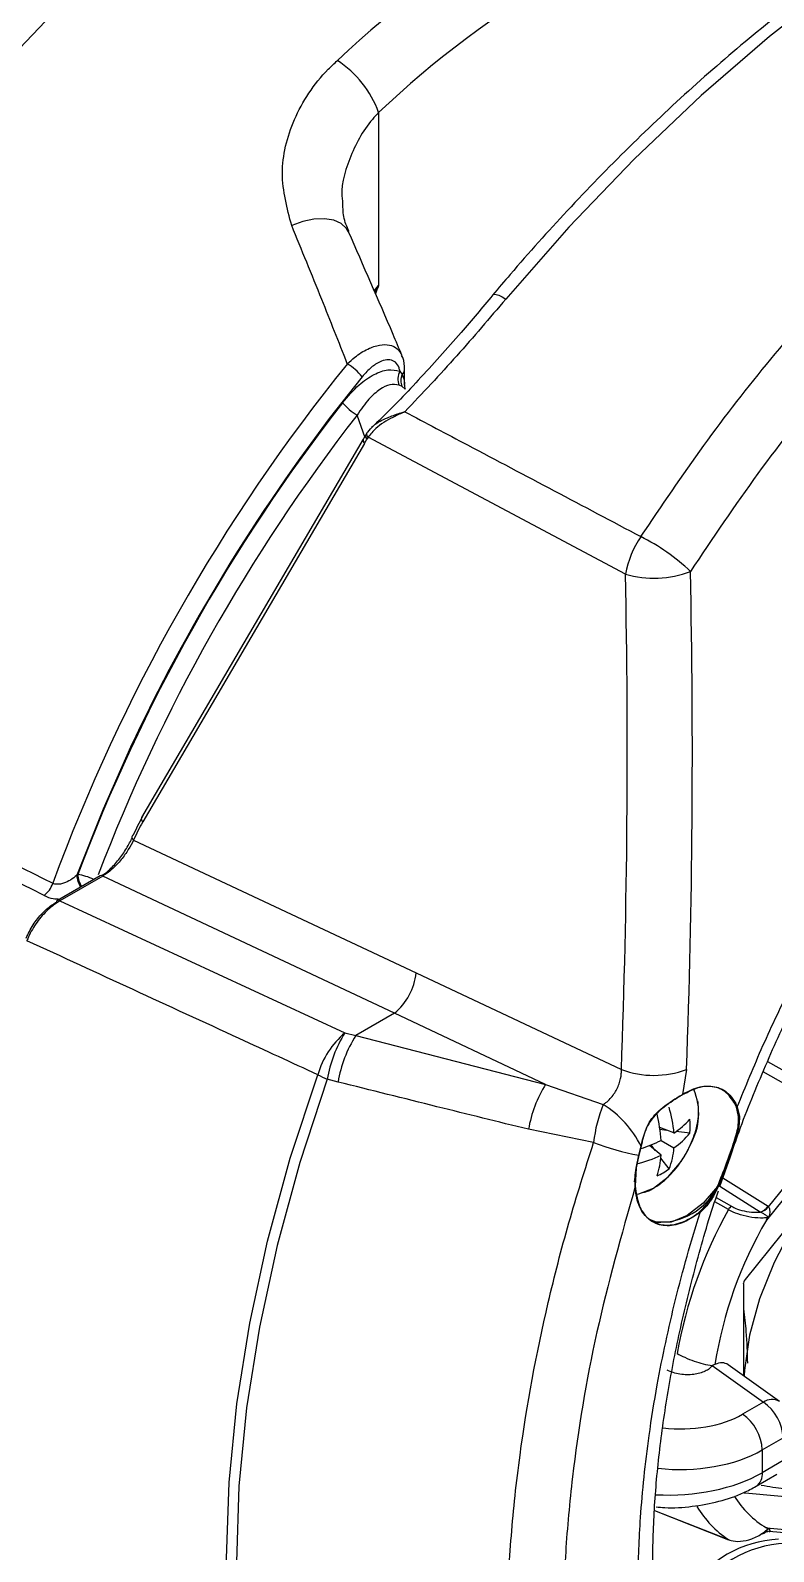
# Model space of a CAD drawing. Extents: x 6 to 134, y 3 to 97.
# Drawn here: x 102.151 to 103.651, y 5.605 to 8.675 of the extents above; entities that cross this region are included whole.
import ezdxf

# ---------------------------------------------------------------- set-up
doc = ezdxf.new("R2010")
doc.units = 0
doc.header["$MEASUREMENT"] = 0
doc.layers.add('OBJECT', color=7, linetype='CONTINUOUS')

msp = doc.modelspace()

# ---------------------------------------------------------------- linework, layer by layer
at = {"layer": 'OBJECT'}
for p, q in [((102.8538, 8.509), (102.8538, 8.1596)), ((102.845, 8.1488), (102.8538, 8.1596)), ((102.8967, 7.9868), (102.9012, 7.9802)), ((102.9062, 7.9585), (102.9062, 7.9899)), ((102.8205, 7.9757), (102.7542, 7.8912)), ((102.9011, 7.9557), (102.895, 7.9585)), ((102.9076, 7.9505), (102.9011, 7.9557)), ((102.8267, 7.8526), (102.8103, 7.8981)), ((102.8229, 7.8497), (102.3751, 7.086)), ((102.8255, 7.8411), (102.3776, 7.0774)), ((102.8325, 7.8535), (102.8307, 7.8504)), ((103.3522, 7.5772), (102.8325, 7.8535)), ((102.3591, 7.0405), (102.9295, 6.7724)), ((102.2444, 6.9696), (102.2464, 6.9708)), ((102.2916, 6.9686), (102.2053, 6.9187)), ((102.2968, 6.968), (102.2104, 6.9181)), ((102.8859, 6.691), (102.2968, 6.968)), ((102.2104, 6.9181), (102.7859, 6.6515)), ((102.9295, 6.7724), (103.3439, 6.5776)), ((102.8859, 6.691), (102.8077, 6.6459)), ((103.191, 6.5476), (102.8859, 6.691)), ((102.7859, 6.6515), (102.8077, 6.6459)), ((102.8077, 6.6459), (103.191, 6.5476)), ((103.4754, 6.5777), (103.4673, 6.5268)), ((103.7869, 6.4841), (103.6301, 6.5728)), ((103.6391, 6.5939), (103.7967, 6.5047)), ((102.772, 6.5523), (102.7502, 6.5578)), ((103.191, 6.5476), (103.3074, 6.5068)), ((103.9059, 6.542), (103.5936, 6.1535)), ((103.5751, 6.5082), (103.5749, 6.5086)), ((103.5737, 6.5079), (103.5735, 6.5083)), ((103.5765, 6.5016), (103.5737, 6.5079)), ((103.5751, 6.5082), (103.5779, 6.5019)), ((103.5806, 6.4827), (103.5765, 6.5016)), ((103.5779, 6.5019), (103.5821, 6.4829)), ((103.5806, 6.4827), (103.5806, 6.4824)), ((103.5821, 6.4826), (103.5821, 6.4829)), ((103.813, 6.4929), (103.6366, 6.2735)), ((103.6411, 6.3007), (103.7881, 6.4835)), ((103.2879, 6.4304), (103.1564, 6.4568)), ((103.45, 6.4494), (103.4213, 6.4602)), ((103.4357, 6.4547), (103.4218, 6.4564)), ((103.4819, 6.4493), (103.4545, 6.4525)), ((103.379, 6.4046), (103.3837, 6.4228)), ((103.3837, 6.4229), (103.3791, 6.4049)), ((103.4241, 6.4044), (103.4004, 6.424)), ((103.4123, 6.4141), (103.4039, 6.4254)), ((103.4241, 6.4344), (103.45, 6.4194)), ((103.3735, 6.3786), (103.379, 6.4046)), ((103.3791, 6.4049), (103.3736, 6.3791)), ((103.4401, 6.3768), (103.4236, 6.3989)), ((103.5427, 6.3411), (103.5639, 6.4018)), ((103.3736, 6.3791), (103.3697, 6.3505)), ((103.3735, 6.3788), (103.3719, 6.3424)), ((103.3735, 6.3786), (103.3734, 6.3783)), ((103.3738, 6.3785), (103.3739, 6.3788)), ((103.549, 6.359), (103.64, 6.3014)), ((103.538, 6.3417), (103.538, 6.3415)), ((103.5393, 6.3408), (103.5393, 6.3409)), ((103.6239, 6.2897), (103.5427, 6.3411)), ((103.535, 6.319), (103.5663, 6.3014)), ((103.64, 6.3014), (103.6411, 6.3007)), ((103.3997, 6.2753), (103.4075, 6.2714)), ((103.4017, 6.2741), (103.4068, 6.2711)), ((103.6244, 6.2895), (103.6239, 6.2897)), ((103.5901, 6.1444), (103.5901, 5.9596)), ((103.5326, 5.9823), (103.5274, 5.9799)), ((103.5274, 5.9799), (103.6306, 5.906)), ((103.6629, 5.9074), (103.5592, 5.9817)), ((103.6306, 5.906), (103.5885, 5.8817)), ((103.6284, 5.8099), (103.6705, 5.8341)), ((103.6284, 5.8099), (103.6284, 5.7638)), ((103.6705, 5.7881), (103.6284, 5.7638)), ((103.6159, 5.7363), (103.658, 5.7606)), ((103.591, 5.7245), (103.5936, 5.7229)), ((103.5936, 5.7229), (103.7231, 5.7114)), ((103.4108, 5.6875), (103.5598, 5.6287)), ((103.4108, 5.6874), (103.5604, 5.6284)), ((103.6366, 5.6526), (103.813, 5.6368)), ((103.5598, 5.6287), (103.5604, 5.6284)), ((103.6424, 5.6455), (103.7913, 5.6322))]:
    msp.add_line(p, q, dxfattribs=at)
at = {"layer": 'OBJECT', "flags": 128}
for points in [[(103.4681, 9.4051), (103.3511, 9.394), (103.2306, 9.37), (103.1073, 9.3333), (102.982, 9.2841), (102.8556, 9.2227), (102.7288, 9.1495), (102.6023, 9.0649), (102.4771, 8.9695), (102.3538, 8.8639), (102.2333, 8.7487), (102.1163, 8.6247)], [(105.0204, 9.2351), (104.8927, 9.2331), (104.761, 9.2183), (104.626, 9.1908), (104.4882, 9.1508), (104.3484, 9.0985), (104.2073, 9.0341), (104.0654, 8.9579), (103.9235, 8.8703), (103.7824, 8.7717), (103.6426, 8.6626), (103.5048, 8.5436), (103.3698, 8.4151), (103.2381, 8.2779), (103.1104, 8.1325)], [(102.7931, 8.2682), (102.7893, 8.2747), (102.7784, 8.2847), (102.7632, 8.2914), (102.7444, 8.2944), (102.7232, 8.2936), (102.7007, 8.2891), (102.6783, 8.281)], [(103.0841, 8.1407), (103.0843, 8.1409), (103.0843, 8.1409)], [(103.0843, 8.1409), (103.0867, 8.1421), (103.0908, 8.1418), (103.0963, 8.1401), (103.1029, 8.1369), (103.1104, 8.1325)], [(102.8318, 7.864), (102.8308, 7.8631), (102.8302, 7.8624)], [(102.3426, 7.205), (102.2977, 7.1032), (102.2444, 6.9696)], [(102.3585, 7.0503), (102.3572, 7.0496), (102.3563, 7.0486), (102.3558, 7.0474), (102.3557, 7.0461), (102.356, 7.0447), (102.3567, 7.0432), (102.3578, 7.0418), (102.3591, 7.0405)], [(102.731, 4.8263), (102.6755, 4.9307), (102.6296, 5.0453), (102.5936, 5.1694), (102.5677, 5.3022), (102.5522, 5.4428), (102.5469, 5.5904), (102.5522, 5.744), (102.5677, 5.9027), (102.5936, 6.0653), (102.6296, 6.231), (102.6755, 6.3986), (102.731, 6.567)], [(102.7502, 6.5578), (102.6948, 6.3898), (102.649, 6.2226), (102.6131, 6.0573), (102.5873, 5.895), (102.5718, 5.7367), (102.5666, 5.5835), (102.5718, 5.4363), (102.5873, 5.2959), (102.6131, 5.1635), (102.649, 5.0397), (102.6948, 4.9253), (102.7502, 4.8212)], [(104.1426, 6.5052), (104.1078, 6.5223), (104.0602, 6.5311), (104.0077, 6.5267), (103.9521, 6.5093), (103.8951, 6.4794), (103.8386, 6.4379), (103.7844, 6.3862), (103.7341, 6.326), (103.6895, 6.2592), (103.652, 6.1879), (103.6227, 6.1145), (103.6027, 6.0412), (103.5925, 5.9705), (103.5918, 5.9598)], [(103.3791, 6.4049), (103.3792, 6.4048), (103.3793, 6.4048), (103.3794, 6.4047), (103.3794, 6.4046), (103.3793, 6.4046), (103.3793, 6.4046), (103.3792, 6.4046), (103.379, 6.4046)], [(103.4088, 6.3381), (103.4384, 6.3608), (103.4613, 6.3875)], [(103.372, 6.3418), (103.372, 6.3418), (103.3719, 6.3417)], [(103.3742, 6.326), (103.3793, 6.3267), (103.4088, 6.3381)], [(103.538, 6.3415), (103.5089, 6.3076), (103.4767, 6.2828), (103.4444, 6.2696), (103.415, 6.2691), (103.4006, 6.2747)], [(103.5598, 6.2947), (103.5444, 6.3034), (103.5323, 6.3102)], [(103.6341, 5.6434), (103.6361, 5.645), (103.6394, 5.6491), (103.6399, 5.65), (103.6402, 5.6506), (103.6403, 5.651), (103.6404, 5.6511), (103.6404, 5.6513), (103.6404, 5.6513), (103.6403, 5.6513), (103.6403, 5.6513), (103.6402, 5.6513), (103.6402, 5.6513), (103.6402, 5.6513)]]:
    msp.add_lwpolyline(points, dxfattribs=at)
at = {"layer": 'OBJECT'}
for centre, radius, start, end in [((104.1947, 7.1093), 2.0717, 106.5663, 133.4284), ((104.214, 7.072), 1.9787, 106.5663, 133.4284), ((102.656, 8.4374), 0.2104, 19.8929, 57.0087), ((105.6727, 5.6746), 3.7045, 141.0762, 159.8067), ((102.7328, 7.9065), 0.1116, 38.2685, 58.8004), ((102.9259, 7.9708), 0.0333, 151.2177, 201.6726), ((102.8933, 7.9905), 0.0129, 307.2586, 356.7702), ((102.9292, 7.9679), 0.0306, 156.2499, 203.4623), ((105.6673, 5.6778), 3.6571, 142.1204, 159.2945), ((102.8754, 8.0047), 0.1249, 220.702, 238.5936), ((105.6578, 5.6832), 3.6075, 142.122, 159.0912), ((105.6855, 5.6665), 3.68, 142.8044, 155.2866), ((102.8372, 7.8595), 0.00761, 157.3726, 231.8346), ((102.8298, 7.8471), 0.00739, 159.079, 233.6486), ((102.8348, 7.8563), 0.00725, 161.2238, 234.9653), ((103.5444, 7.5426), 0.1952, 145.5837, 169.8015), ((103.1954, 7.2789), 0.4186, 46.5411, 63.3314), ((103.4096, 7.7723), 0.2033, 253.5987, 291.2593), ((102.382, 7.0834), 0.00739, 159.079, 233.6486), ((102.2895, 6.9716), 0.0452, 182.4652, 214.7006), ((102.2346, 6.8717), 0.0998, 63.6932, 83.2314), ((102.2909, 6.9725), 0.0446, 182.2365, 214.9293), ((102.1478, 6.9685), 0.0504, 307.8046, 342.4077), ((102.2937, 6.9639), 0.00508, 53.2119, 114.1443), ((102.2077, 6.915), 0.00443, 123.1576, 176.7656), ((102.2073, 6.9141), 0.00508, 53.2119, 114.1443), ((102.8056, 6.7864), 0.1247, 310.0893, 353.5496), ((102.8984, 6.5183), 0.1744, 130.1927, 163.7871), ((102.9981, 6.517), 0.2513, 147.6279, 170.6482), ((103.02, 6.5114), 0.2513, 147.6447, 170.6277), ((103.4096, 6.7538), 0.1881, 249.5484, 290.5094), ((102.8792, 6.8517), 0.3209, 242.4959, 246.2959), ((103.4043, 6.4142), 0.2516, 147.9842, 170.2524), ((103.4669, 6.5267), 0.000417, 231.0999, 17.2787), ((103.3732, 6.4886), 0.1268, 330.2415, 22.5034), ((103.5739, 6.5094), 0.0012, 248.8162, 319.3965), ((103.5577, 6.4022), 0.2713, 157.3186, 174.0368), ((103.1948, 6.328), 0.2113, 26.6515, 57.7969), ((103.1118, 6.4135), 0.313, 3.8355, 13.6656), ((103.2025, 6.4292), 0.2484, 4.6605, 16.895), ((103.4903, 6.4715), 0.091, 6.9186, 23.8512), ((103.5741, 6.509), 0.0012, 247.9167, 319.2627), ((103.4902, 6.4715), 0.0911, 7.112, 23.5608), ((103.577, 6.5028), 0.00125, 247.6784, 315.9492), ((103.5813, 6.4838), 0.00128, 238.9268, 311.7386), ((103.5813, 6.4835), 0.00129, 239.532, 311.5737), ((103.3653, 6.5787), 0.1546, 303.2272, 318.9729), ((103.3713, 6.5356), 0.1404, 304.1266, 322.0436), ((103.3427, 6.4633), 0.14, 354.2678, 5.7322), ((103.4556, 6.8475), 0.4495, 248.0966, 260.1863), ((103.2882, 6.7106), 0.3078, 287.9546, 296.202), ((103.31, 6.4295), 0.1404, 337.9552, 355.8706), ((103.282, 6.5164), 0.2208, 324.2814, 335.724), ((103.3178, 6.6289), 0.2484, 283.1028, 295.3367), ((103.2696, 6.4131), 0.1547, 341.0252, 356.7698), ((103.3735, 6.3786), 0.000385, 264.7206, 333.9664), ((103.3735, 6.379), 0.000385, 264.5058, 333.3814), ((103.3735, 6.3788), 0.000378, 11.3301, 74.429), ((103.3584, 6.4904), 0.14, 294.2647, 305.73), ((103.4211, 6.3999), 0.1306, 266.7114, 333.5412), ((103.5375, 6.3393), 0.00241, 41.5056, 78.2211), ((103.5375, 6.3392), 0.00239, 41.0809, 78.5616), ((104.3764, 5.8403), 0.9345, 150.9023, 169.8895), ((103.573, 6.2885), 0.0146, 117.2051, 154.5487), ((103.612, 6.3229), 0.0353, 289.7402, 322.4674), ((103.6131, 6.3244), 0.0367, 287.8717, 319.599), ((103.5008, 6.2887), 0.00185, 15.0115, 58.9095), ((104.362, 5.8502), 0.8398, 149.7373, 170.9562), ((103.6747, 6.3125), 0.0482, 224.2307, 224.8291), ((103.6479, 5.8805), 0.0309, 60.8492, 124.0606), ((103.5776, 5.8297), 0.093, 2.7523, 55.2264), ((103.5355, 5.8054), 0.093, 2.7523, 55.2264), ((103.5988, 5.7607), 0.0298, 305.2701, 6.077), ((103.7377, 5.8195), 0.1952, 211.8027, 238.7958), ((103.684, 5.81), 0.2198, 211.4196, 235.5988), ((103.6732, 5.6365), 0.0362, 154.4915, 155.821), ((103.6718, 5.4006), 0.2291, 92.6608, 147.2995), ((103.6866, 5.3897), 0.2319, 92.8051, 148.5995)]:
    msp.add_arc(centre, radius, start, end, dxfattribs=at)
for centre, major_axis, ratio, start_param, end_param in [((102.4689, 8.1804), (-0.2555, 0.4414), 0.719689, 3.529058, 3.556106), ((89.5461, 11.7384), (-8.654, 14.9534), 0.719689, 3.993491, 4.057939), ((89.6072, 11.7737), (-8.7039, 15.04), 0.71887, 3.993498, 4.057946), ((102.7263, 6.755), (-0.2504, 0.4328), 0.716843, 0.38749, 0.495749), ((102.7202, 6.7515), (-0.2454, 0.4241), 0.719689, 0.387465, 0.495724), ((103.5971, 6.1484), (0.005, 0.00866), 0.577407, 1.308963, 2.356117), ((103.5275, 5.9306), (0.0301, 0.0521), 0.57554, 6.226636, 6.949696), ((103.4542, 5.9688), (0.1899, -0.0107), 0.611383, 4.608838, 5.532292), ((103.4516, 5.9214), (0.2499, -0.0106), 0.603442, 4.601982, 5.523269), ((103.4516, 5.8564), (0.2499, 0.0096), 0.549881, 4.537998, 5.476626), ((103.5971, 5.732), (0.005, 0.00866), 0.577356, 3.13471, 3.403314)]:
    msp.add_ellipse(centre, major_axis=major_axis, ratio=ratio, start_param=start_param, end_param=end_param, dxfattribs=at)
for points, knots in [([(105.0014, 9.2423), (104.9798, 9.2427), (104.9179, 9.2439), (104.8128, 9.2369), (104.6854, 9.2179), (104.5553, 9.1874), (104.4231, 9.1456), (104.2892, 9.0928), (104.1545, 9.0292), (104.0194, 8.9551), (103.8846, 8.8709), (103.7505, 8.7768), (103.6179, 8.6734), (103.4872, 8.5611), (103.3591, 8.4404), (103.2362, 8.3141), (103.1452, 8.2127), (103.096, 8.1547), (103.0843, 8.1409)], [0, 0, 0, 0, 0.035881, 0.103149, 0.170543, 0.238092, 0.305759, 0.373505, 0.4413, 0.509118, 0.576941, 0.644755, 0.712555, 0.780338, 0.848103, 0.91585, 0.98002, 1, 1, 1, 1]), ([(103.3833, 7.653), (103.4251, 7.7149), (103.5089, 7.8392), (103.6456, 8.0143), (103.7905, 8.1802), (103.9418, 8.332), (104.0974, 8.4683), (104.257, 8.589), (104.422, 8.6946), (104.5883, 8.782), (104.7538, 8.8508), (104.9179, 8.9015), (105.0825, 8.9346), (105.2476, 8.9488), (105.4117, 8.945), (105.5171, 8.9252), (105.57, 8.9153)], [0, 0, 0, 0, 0.069874, 0.140224, 0.21209, 0.284485, 0.354361, 0.42473, 0.496663, 0.569139, 0.63829, 0.70792, 0.779053, 0.850702, 0.925062, 1, 1, 1, 1]), ([(105.5929, 8.8006), (105.5456, 8.8098), (105.4506, 8.8284), (105.2999, 8.8348), (105.1437, 8.8245), (104.9847, 8.7956), (104.8252, 8.7492), (104.6656, 8.6854), (104.5049, 8.6035), (104.3472, 8.505), (104.1945, 8.3918), (104.0468, 8.265), (103.9023, 8.1227), (103.7587, 7.9614), (103.6173, 7.7824), (103.5281, 7.6495), (103.4834, 7.5828)], [0, 0, 0, 0, 0.069423, 0.139315, 0.210704, 0.282616, 0.352042, 0.421958, 0.493432, 0.565446, 0.634079, 0.703187, 0.773786, 0.844894, 0.922121, 1, 1, 1, 1]), ([(102.6783, 8.281), (102.669, 8.3158), (102.6504, 8.3857), (102.6785, 8.4984), (102.7272, 8.5733), (102.7643, 8.608), (102.7705, 8.6139)], [0, 0, 0, 0, 0.304165, 0.612213, 0.935018, 1, 1, 1, 1]), ([(102.8538, 8.509), (102.8495, 8.5044), (102.8238, 8.477), (102.7935, 8.418), (102.7755, 8.3576), (102.7807, 8.3296), (102.7807, 8.3293)], [0, 0, 0, 0, 0.091034, 0.549562, 0.995396, 1, 1, 1, 1]), ([(102.7941, 8.2686), (102.7898, 8.2784), (102.7816, 8.2973), (102.7817, 8.3192), (102.7818, 8.3296)], [0, 0, 0, 0, 0.520739, 1, 1, 1, 1]), ([(102.7906, 8.002), (102.7735, 8.0455), (102.7363, 8.1398), (102.6986, 8.2315), (102.6783, 8.281)], [0, 0, 0, 0, 0.460735, 1, 1, 1, 1]), ([(102.9008, 8.0191), (102.8949, 8.0331), (102.8592, 8.1175), (102.8232, 8.1997), (102.7931, 8.2682)], [0, 0, 0, 0, 0.165634, 1, 1, 1, 1]), ([(103.0841, 8.1407), (103.0631, 8.1155), (103.0148, 8.0576), (102.9365, 7.971), (102.876, 7.9066), (102.8429, 7.8763), (102.8396, 7.8733)], [0, 0, 0, 0, 0.276158, 0.633605, 0.963319, 1, 1, 1, 1]), ([(102.8459, 8.1466), (102.846, 8.1467), (102.8478, 8.1501), (102.8504, 8.1541), (102.853, 8.1583), (102.8537, 8.1594), (102.8538, 8.1596)], [0, 0, 0, 0, 0.029579, 0.752125, 0.954862, 1, 1, 1, 1]), ([(102.8538, 8.1596), (102.8537, 8.1594), (102.8515, 8.154), (102.8494, 8.1486), (102.8473, 8.1433)], [0, 0, 0, 0, 0.0339731, 1, 1, 1, 1]), ([(103.1104, 8.1325), (103.078, 8.0942), (103.0128, 8.0173), (102.9422, 7.9425), (102.9067, 7.905)], [0, 0, 0, 0, 0.498142, 1, 1, 1, 1]), ([(102.7906, 8.002), (102.7956, 8.0065), (102.8088, 8.0185), (102.8313, 8.0325), (102.8556, 8.0408), (102.8762, 8.0409), (102.8924, 8.0341), (102.8978, 8.0238), (102.9004, 8.0189)], [0, 0, 0, 0, 0.119484, 0.319503, 0.500045, 0.670108, 0.842155, 1, 1, 1, 1]), ([(102.9059, 7.9898), (102.906, 7.9985), (102.9061, 8.0089), (102.901, 8.0173), (102.9002, 8.0187)], [0, 0, 0, 0, 0.83045, 1, 1, 1, 1]), ([(102.7807, 7.9233), (102.7917, 7.936), (102.8119, 7.9594), (102.844, 7.9812), (102.8733, 7.9921), (102.8889, 7.9886), (102.8967, 7.9868)], [0, 0, 0, 0, 0.296309, 0.542641, 0.770962, 1, 1, 1, 1]), ([(102.8967, 7.9868), (102.8962, 7.9891), (102.8946, 7.9966), (102.8885, 8.0057), (102.8772, 8.0106), (102.8631, 8.0091), (102.8469, 8.0013), (102.8322, 7.9893), (102.8237, 7.9794), (102.8205, 7.9757)], [0, 0, 0, 0, 0.0726113, 0.2324648, 0.3843116, 0.536497, 0.7013281, 0.887553, 1, 1, 1, 1]), ([(102.895, 7.9585), (102.889, 7.9595), (102.877, 7.9616), (102.8555, 7.9506), (102.8322, 7.9302), (102.8181, 7.9095), (102.8103, 7.8981)], [0, 0, 0, 0, 0.220289, 0.445216, 0.694221, 1, 1, 1, 1]), ([(102.9012, 7.9802), (102.9036, 7.9746), (102.9068, 7.9675), (102.9059, 7.96), (102.9057, 7.9584)], [0, 0, 0, 0, 0.792094, 1, 1, 1, 1]), ([(102.908, 7.9509), (102.9077, 7.9514), (102.9065, 7.9533), (102.9068, 7.9562), (102.907, 7.9584)], [0, 0, 0, 0, 0.250926, 1, 1, 1, 1]), ([(102.8318, 7.864), (102.8355, 7.8686), (102.8447, 7.8803), (102.8684, 7.8924), (102.8898, 7.9001), (102.9019, 7.9037), (102.9054, 7.9047), (102.9066, 7.905), (102.9067, 7.905)], [0, 0, 0, 0, 0.246968, 0.616294, 0.888225, 0.963536, 0.996189, 1, 1, 1, 1]), ([(102.9067, 7.905), (102.9066, 7.9049), (102.9054, 7.9044), (102.8971, 7.9009), (102.8762, 7.8909), (102.8495, 7.8751), (102.8373, 7.8596), (102.8325, 7.8535)], [0, 0, 0, 0, 0.004008, 0.038977, 0.268223, 0.708725, 1, 1, 1, 1]), ([(102.9067, 7.905), (102.9489, 7.8827), (103.1077, 7.7988), (103.2666, 7.7147), (103.3833, 7.653)], [0, 0, 0, 0, 0.265214, 1, 1, 1, 1]), ([(102.8302, 7.8624), (102.8296, 7.8616), (102.8288, 7.8604), (102.8283, 7.859), (102.8281, 7.8586)], [0, 0, 0, 0, 0.70319, 1, 1, 1, 1]), ([(102.828, 7.8587), (102.8276, 7.8579), (102.8259, 7.8549), (102.8242, 7.852), (102.8229, 7.8497)], [0, 0, 0, 0, 0.249987, 1, 1, 1, 1]), ([(102.1787, 6.9287), (101.896, 7.0703), (101.4915, 7.2728), (101.0872, 7.4754), (100.9655, 7.5364)], [0, 0, 0, 0, 0.699038, 1, 1, 1, 1]), ([(101.3421, 7.3812), (101.3575, 7.3736), (101.4342, 7.3351), (101.7187, 7.1924), (101.988, 7.0575), (102.1959, 6.9533)], [0, 0, 0, 0, 0.053919, 0.269597, 1, 1, 1, 1]), ([(102.2956, 6.9695), (102.3, 6.9725), (102.3109, 6.98), (102.3276, 6.9984), (102.3435, 7.0208), (102.3525, 7.0369), (102.3558, 7.0444), (102.3561, 7.045)], [0, 0, 0, 0, 0.179919, 0.439567, 0.703799, 0.976544, 1, 1, 1, 1]), ([(102.3591, 7.0405), (102.3559, 7.0343), (102.3493, 7.0217), (102.3345, 7.0009), (102.3174, 6.9824), (102.3043, 6.9723), (102.2976, 6.9685), (102.2968, 6.968)], [0, 0, 0, 0, 0.245139, 0.490501, 0.730317, 0.965345, 1, 1, 1, 1]), ([(102.2444, 6.9696), (102.2404, 6.9662), (102.2327, 6.9596), (102.2201, 6.9537), (102.2108, 6.9516), (102.2041, 6.9512), (102.1995, 6.9518), (102.1967, 6.953), (102.1959, 6.9533)], [0, 0, 0, 0, 0.29554, 0.57572, 0.740311, 0.809198, 0.945635, 1, 1, 1, 1]), ([(102.1422, 6.8424), (102.1465, 6.8516), (102.155, 6.87), (102.1751, 6.8941), (102.1919, 6.9084), (102.2013, 6.914), (102.2033, 6.9152)], [0, 0, 0, 0, 0.304819, 0.609529, 0.915797, 1, 1, 1, 1]), ([(102.2104, 6.9181), (102.2023, 6.9126), (102.1861, 6.9014), (102.1635, 6.8754), (102.15, 6.853), (102.1449, 6.8401), (102.1439, 6.8375)], [0, 0, 0, 0, 0.30705, 0.614016, 0.922363, 1, 1, 1, 1]), ([(102.1787, 6.9287), (102.1789, 6.9286), (102.1842, 6.926), (102.1944, 6.9222), (102.2058, 6.9218), (102.2104, 6.9216)], [0, 0, 0, 0, 0.014306, 0.602617, 1, 1, 1, 1]), ([(102.731, 6.567), (102.6782, 6.5913), (102.4824, 6.6815), (102.2867, 6.7717), (102.1439, 6.8375)], [0, 0, 0, 0, 0.269854, 1, 1, 1, 1]), ([(103.5639, 6.4018), (103.5696, 6.4185), (103.5906, 6.48), (103.6343, 6.5847), (103.678, 6.6833), (103.7057, 6.7362), (103.7113, 6.747)], [0, 0, 0, 0, 0.142961, 0.525645, 0.903696, 1, 1, 1, 1]), ([(103.5779, 6.5019), (103.5947, 6.5433), (103.6285, 6.6264), (103.6677, 6.7076), (103.6874, 6.7483)], [0, 0, 0, 0, 0.498582, 1, 1, 1, 1]), ([(103.3074, 6.5068), (103.3092, 6.5081), (103.3171, 6.5138), (103.3294, 6.5272), (103.3402, 6.5481), (103.344, 6.5655), (103.3439, 6.575), (103.3439, 6.5776)], [0, 0, 0, 0, 0.080939, 0.365196, 0.637409, 0.898732, 1, 1, 1, 1]), ([(103.1564, 6.4568), (103.0948, 6.472), (102.9665, 6.5036), (102.8385, 6.5357), (102.772, 6.5523)], [0, 0, 0, 0, 0.480478, 1, 1, 1, 1]), ([(103.5735, 6.5083), (103.5672, 6.5176), (103.5546, 6.5361), (103.524, 6.5457), (103.4934, 6.5413), (103.474, 6.5305), (103.4666, 6.5264)], [0, 0, 0, 0, 0.276326, 0.552665, 0.828652, 1, 1, 1, 1]), ([(103.4673, 6.5268), (103.4794, 6.5331), (103.5035, 6.5455), (103.5372, 6.5442), (103.5614, 6.5306), (103.5711, 6.5147), (103.5749, 6.5086)], [0, 0, 0, 0, 0.275398, 0.550788, 0.826421, 1, 1, 1, 1]), ([(103.3837, 6.4228), (103.3877, 6.4395), (103.3949, 6.469), (103.4264, 6.5019), (103.4523, 6.5175), (103.4652, 6.5256), (103.4673, 6.5268)], [0, 0, 0, 0, 0.3537973, 0.6237222, 0.9400594, 1, 1, 1, 1]), ([(103.4666, 6.5264), (103.4535, 6.5185), (103.4289, 6.5038), (103.3973, 6.4716), (103.3881, 6.442), (103.3845, 6.4264), (103.3837, 6.4229)], [0, 0, 0, 0, 0.352536, 0.661542, 0.924397, 1, 1, 1, 1]), ([(103.4077, 6.3372), (103.413, 6.3406), (103.4283, 6.3503), (103.452, 6.3736), (103.4756, 6.4075), (103.4922, 6.4451), (103.5012, 6.4825), (103.4993, 6.5042), (103.4984, 6.5146)], [0, 0, 0, 0, 0.0971, 0.280145, 0.462936, 0.645786, 0.829653, 1, 1, 1, 1]), ([(103.538, 6.3417), (103.5442, 6.3572), (103.5563, 6.3877), (103.5716, 6.4317), (103.5804, 6.4617), (103.5806, 6.4773), (103.5806, 6.4824)], [0, 0, 0, 0, 0.307575, 0.605514, 0.870211, 1, 1, 1, 1]), ([(103.5821, 6.4826), (103.582, 6.4765), (103.5819, 6.4642), (103.5769, 6.4442), (103.57, 6.4227), (103.5622, 6.4006), (103.5542, 6.3783), (103.5469, 6.3584), (103.5416, 6.3462), (103.5393, 6.3409)], [0, 0, 0, 0, 0.152382, 0.309304, 0.460169, 0.616337, 0.751913, 0.891628, 1, 1, 1, 1]), ([(103.2879, 4.6946), (103.2686, 4.7282), (103.2299, 4.7957), (103.1846, 4.9151), (103.1492, 5.048), (103.1263, 5.1888), (103.1145, 5.3334), (103.1125, 5.4805), (103.1202, 5.636), (103.1424, 5.8434), (103.1819, 6.0558), (103.2363, 6.2681), (103.2707, 6.3762), (103.2879, 6.4304)], [0, 0, 0, 0, 0.088396, 0.177531, 0.26901, 0.361303, 0.442162, 0.523579, 0.606757, 0.690543, 0.843256, 0.921374, 1, 1, 1, 1]), ([(103.3719, 6.3417), (103.3717, 6.3475), (103.3713, 6.3592), (103.3727, 6.3719), (103.3734, 6.3783)], [0, 0, 0, 0, 0.495275, 1, 1, 1, 1]), ([(103.3719, 6.3417), (103.3441, 6.2433), (103.2879, 6.0442), (103.248, 5.7978), (103.2299, 5.6029), (103.2249, 5.4555), (103.2289, 5.3134), (103.2463, 5.1422), (103.286, 4.9498), (103.343, 4.8292), (103.3719, 4.7682)], [0, 0, 0, 0, 0.158308, 0.320393, 0.4075, 0.494607, 0.584228, 0.67385, 0.834938, 1, 1, 1, 1]), ([(103.3719, 6.3424), (103.3736, 6.3289), (103.3772, 6.3019), (103.3971, 6.2747), (103.4252, 6.2616), (103.4594, 6.2647), (103.4859, 6.2781), (103.4997, 6.2886), (103.5018, 6.2903)], [0, 0, 0, 0, 0.19323, 0.386467, 0.579539, 0.772364, 0.965005, 1, 1, 1, 1]), ([(103.5026, 6.2892), (103.4907, 6.2811), (103.4667, 6.265), (103.4315, 6.2599), (103.4018, 6.2698), (103.3807, 6.295), (103.373, 6.3223), (103.372, 6.339), (103.3719, 6.3417)], [0, 0, 0, 0, 0.192555, 0.385109, 0.577707, 0.770474, 0.963486, 1, 1, 1, 1]), ([(103.3872, 6.3291), (103.3913, 6.3301), (103.3982, 6.3318), (103.405, 6.3357), (103.4077, 6.3372)], [0, 0, 0, 0, 0.606777, 1, 1, 1, 1]), ([(103.6511, 4.8983), (103.6487, 4.8998), (103.6264, 4.9143), (103.5899, 4.9517), (103.5423, 5.0113), (103.5023, 5.0813), (103.4694, 5.16), (103.4433, 5.2473), (103.4239, 5.3429), (103.4114, 5.4468), (103.4062, 5.5577), (103.4085, 5.6741), (103.4184, 5.795), (103.4359, 5.92), (103.4606, 6.0491), (103.4936, 6.1819), (103.5203, 6.277), (103.538, 6.3274), (103.5398, 6.3328)], [0, 0, 0, 0, 0.008802, 0.084651, 0.158874, 0.230891, 0.301082, 0.36954, 0.438593, 0.508064, 0.577585, 0.6466, 0.714819, 0.782765, 0.851604, 0.921381, 0.991666, 1, 1, 1, 1]), ([(103.5018, 6.2903), (103.5121, 6.3012), (103.5262, 6.3161), (103.5355, 6.3362), (103.538, 6.3415)], [0, 0, 0, 0, 0.7307965, 1, 1, 1, 1]), ([(103.5393, 6.3408), (103.5358, 6.3336), (103.5287, 6.319), (103.5166, 6.3015), (103.5068, 6.2928), (103.5026, 6.2892)], [0, 0, 0, 0, 0.36015, 0.73065, 1, 1, 1, 1]), ([(103.6402, 6.2789), (103.64, 6.2788), (103.6369, 6.2783), (103.6271, 6.2773), (103.6082, 6.2783), (103.585, 6.2836), (103.5689, 6.2898), (103.5616, 6.2937), (103.5598, 6.2947)], [0, 0, 0, 0, 0.008302, 0.15352, 0.438825, 0.698284, 0.923791, 1, 1, 1, 1]), ([(103.5663, 6.3014), (103.5678, 6.3006), (103.5739, 6.2973), (103.5876, 6.2925), (103.6067, 6.289), (103.6182, 6.2894), (103.6239, 6.2897)], [0, 0, 0, 0, 0.0927427, 0.3680565, 0.6884077, 1, 1, 1, 1]), ([(103.6411, 6.3007), (103.6415, 6.2999), (103.6426, 6.2981), (103.6434, 6.2937), (103.6434, 6.2883), (103.6427, 6.2836), (103.6417, 6.2806), (103.6411, 6.2794), (103.6408, 6.2789), (103.6406, 6.2786), (103.6405, 6.2785)], [0, 0, 0, 0, 0.122284, 0.317428, 0.550884, 0.808436, 0.924596, 0.961092, 0.979105, 1, 1, 1, 1]), ([(103.5026, 4.9592), (103.4928, 4.9781), (103.469, 5.0237), (103.4373, 5.1068), (103.4136, 5.1931), (103.3981, 5.2727), (103.3878, 5.3448), (103.3796, 5.4363), (103.3766, 5.5469), (103.3817, 5.6834), (103.3955, 5.8158), (103.4146, 5.9349), (103.4328, 6.0267), (103.4529, 6.1133), (103.4758, 6.2009), (103.4937, 6.2597), (103.5026, 6.2892)], [0, 0, 0, 0, 0.062169, 0.150354, 0.244924, 0.29535, 0.351758, 0.419932, 0.50785, 0.596524, 0.708699, 0.776564, 0.832035, 0.887658, 0.94375, 1, 1, 1, 1]), ([(103.6402, 6.2789), (103.6402, 6.2789), (103.6403, 6.2789), (103.6403, 6.279), (103.6404, 6.2791), (103.6404, 6.2792), (103.6404, 6.2793), (103.6403, 6.2796), (103.6396, 6.2803), (103.6374, 6.2821), (103.6333, 6.285), (103.6285, 6.2878), (103.6255, 6.289), (103.6244, 6.2895)], [0, 0, 0, 0, 0.006251, 0.010873, 0.014164, 0.017464, 0.021803, 0.032032, 0.073944, 0.240397, 0.569572, 0.838891, 1, 1, 1, 1]), ([(103.6366, 6.2735), (103.6369, 6.2739), (103.6381, 6.2757), (103.6392, 6.2775), (103.6402, 6.2789)], [0, 0, 0, 0, 0.220699, 1, 1, 1, 1]), ([(103.6405, 6.2785), (103.6395, 6.2771), (103.6382, 6.2755), (103.6369, 6.2738), (103.6366, 6.2735)], [0, 0, 0, 0, 0.813974, 1, 1, 1, 1]), ([(103.5901, 6.0944), (103.5921, 6.079), (103.597, 6.0416), (103.5977, 6.006), (103.5982, 5.985)], [0, 0, 0, 0, 0.41028, 1, 1, 1, 1]), ([(103.4564, 6.0043), (103.4614, 6.0017), (103.4721, 5.9961), (103.4907, 5.9887), (103.5105, 5.9826), (103.5214, 5.9809), (103.5274, 5.9799)], [0, 0, 0, 0, 0.2212488, 0.4759428, 0.7138798, 1, 1, 1, 1]), ([(103.5274, 5.9799), (103.5255, 5.9778), (103.5218, 5.9735), (103.5131, 5.9683), (103.5024, 5.9643), (103.4898, 5.9618), (103.4761, 5.9611), (103.4619, 5.9624), (103.4481, 5.9655), (103.4402, 5.9692), (103.4363, 5.971)], [0, 0, 0, 0, 0.112477, 0.225058, 0.347499, 0.470285, 0.600653, 0.730922, 0.866007, 1, 1, 1, 1]), ([(103.4142, 5.6948), (103.4199, 5.6942), (103.4436, 5.6917), (103.4872, 5.695), (103.5415, 5.7049), (103.5847, 5.7196), (103.6077, 5.7319), (103.6159, 5.7363)], [0, 0, 0, 0, 0.080722, 0.337052, 0.594292, 0.854494, 1, 1, 1, 1]), ([(103.6261, 5.7388), (103.6419, 5.7361), (103.662, 5.7326), (103.6797, 5.7306), (103.6835, 5.7302)], [0, 0, 0, 0, 0.786981, 1, 1, 1, 1]), ([(103.5598, 5.6287), (103.5616, 5.6281), (103.5689, 5.6255), (103.585, 5.6244), (103.6082, 5.6295), (103.6271, 5.6397), (103.6369, 5.6481), (103.64, 5.6511), (103.6402, 5.6513)], [0, 0, 0, 0, 0.076209, 0.301716, 0.561175, 0.84648, 0.991698, 1, 1, 1, 1]), ([(103.6402, 5.6513), (103.6392, 5.6516), (103.6381, 5.6521), (103.6369, 5.6525), (103.6366, 5.6526)], [0, 0, 0, 0, 0.779301, 1, 1, 1, 1]), ([(103.6366, 5.6526), (103.6368, 5.6526), (103.6381, 5.6524), (103.6394, 5.6522), (103.6405, 5.6521)], [0, 0, 0, 0, 0.179085, 1, 1, 1, 1]), ([(103.6405, 5.6521), (103.6406, 5.6521), (103.6408, 5.652), (103.6411, 5.6519), (103.6414, 5.6517), (103.6417, 5.6513), (103.642, 5.6509), (103.6427, 5.6495), (103.6434, 5.6476), (103.6434, 5.646), (103.643, 5.6453), (103.6424, 5.6455), (103.6424, 5.6455)], [0, 0, 0, 0, 0.021886, 0.044586, 0.086043, 0.119167, 0.164424, 0.229123, 0.517733, 0.769027, 0.982785, 1, 1, 1, 1]), ([(103.6244, 5.6398), (103.6257, 5.6399), (103.6285, 5.64), (103.6318, 5.6415), (103.6335, 5.6429), (103.6341, 5.6434)], [0, 0, 0, 0, 0.383822, 0.796235, 1, 1, 1, 1]), ([(103.6343, 5.6432), (103.6344, 5.6434), (103.6355, 5.6444), (103.6402, 5.6459), (103.6426, 5.6453), (103.6433, 5.6452)], [0, 0, 0, 0, 0.113852, 0.721664, 1, 1, 1, 1])]:
    msp.add_open_spline(points, degree=3, knots=knots, dxfattribs=at)

doc.saveas('drawing.dxf')
